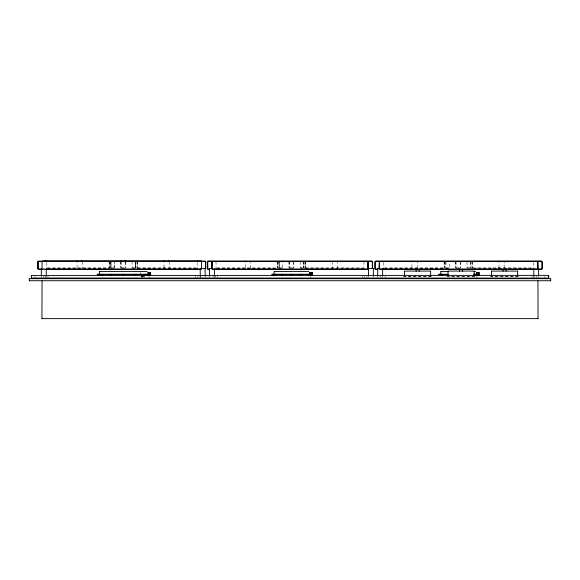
<?xml version="1.0" encoding="UTF-8"?>
<svg xmlns="http://www.w3.org/2000/svg" width="580" height="580" viewBox="0 0 580 580"><rect width="100%" height="100%" fill="white"/><g stroke="black" fill="none" stroke-linecap="round" stroke-linejoin="round"><path stroke-width="0.43" stroke-dasharray="2.9 2.17" d="M111.034 262.501L111.034 267.598L111.034 261.652M114.463 267.598L114.463 261.652L114.463 267.598L113.832 268.25L47.306 268.25M135.466 262.501L135.466 267.598L135.466 261.652M279.234 262.501L279.234 267.598L279.234 261.652M169.505 261.652L169.505 267.598L168.852 268.25M337.625 267.895L337.342 268.163L337.705 261.652M417.078 268.177L417.455 261.652M82.505 261.652L82.128 268.177M250.328 268.177L250.705 261.652M431.23 276.399L403.97 276.399M474.73 276.399L447.47 276.399M518.23 276.399L490.97 276.399M504.129 268.163L504.455 261.652M216.949 268.25L282.032 268.25L282.663 267.598L282.663 261.652M384.424 268.25L448.782 268.25L449.413 267.598L449.413 261.652M108.822 268.25L109.475 267.598L109.475 261.652M277.023 268.25L277.675 267.598L277.675 261.652M443.772 268.25L444.425 267.598L444.425 261.652M163.806 267.916L164.213 268.156L163.922 267.909M332.006 267.916L332.412 268.156M498.757 267.916L499.162 268.156L498.873 267.909M47.306 267.924L108.822 267.924M111.258 267.924L114.238 267.924M121.438 267.924L125.062 267.924M132.262 267.924L135.242 267.924M137.678 267.924L196.301 267.924M216.949 267.924L277.023 267.924M279.458 267.924L282.438 267.924M289.637 267.924L293.262 267.924M300.462 267.924L303.442 267.924M305.877 267.924L363.058 267.924M384.424 267.924L443.772 267.924M446.209 267.924L449.188 267.924M456.387 267.924L460.012 267.924M467.212 267.924L470.191 267.924M472.627 267.924L532.701 267.924M47.306 268.163L108.822 268.163M111.092 268.163L114.064 268.163M121.438 268.163L125.062 268.163M132.037 261.652L132.102 267.909L135.408 268.163M137.678 268.163L196.301 268.163M216.949 268.163L277.023 268.163M279.292 268.163L282.264 268.163M289.637 268.163L293.262 268.163M300.237 261.652L300.302 267.909L303.608 268.163M305.877 268.163L363.058 268.163M384.424 268.163L443.772 268.163M446.042 268.163L449.014 268.163M456.387 268.163L460.012 268.163M466.987 261.652L467.052 267.909L470.358 268.163M472.627 268.163L532.701 268.163M41.688 268.25L45.051 268.25M196.301 268.25L132.436 268.163M363.058 268.25L300.636 268.163M380.611 268.25L382.292 268.25M532.701 268.25L467.386 268.163M534.948 268.25L536.63 268.25M403.18 276.595L432.1 276.776M446.68 276.595L475.6 276.776M490.18 276.595L519.1 276.776M498.967 267.909L499.547 268.236M164.017 267.909L164.328 268.156M472.627 268.25L471.975 267.598L471.975 261.652M305.877 268.25L305.225 267.598L305.225 261.652M137.678 268.25L137.025 267.598L137.025 261.652M77.082 267.924L76.995 261.652M411.945 267.598L411.945 261.652M499.032 267.924L498.945 261.652M332.195 267.598L332.848 268.25L332.217 267.909L332.195 261.652M245.195 267.598L245.195 261.652M163.995 267.598L163.995 261.652M544.91 276.421L544.91 277.675M538.82 275.95L538.82 277.748M536.645 275.863L536.645 277.602M534.325 275.863L534.325 277.602M533.6 262.501L533.6 267.873M533.6 275.95L533.6 277.748M532.005 275.863L532.005 277.602M476.992 276.225L476.992 277.849M472.301 261.652L472.301 267.598M472.062 261.652L472.062 267.598M470.757 261.652L470.757 267.598M470.416 261.652L470.416 267.598M460.578 261.652L460.665 267.598L460.012 268.25L455.822 267.924L455.735 261.652M460.339 261.652L460.339 267.598M456.061 261.652L456.061 267.598M455.822 261.652L455.822 267.598M445.984 261.652L445.984 267.598M445.643 261.652L445.643 267.598M444.338 261.652L444.338 267.598M444.099 261.652L444.099 267.598M385.12 275.863L385.12 277.602M383.525 262.501L383.525 267.873M382.8 275.863L382.8 277.748M380.48 275.863L380.48 277.602M377.58 275.95L377.58 277.748M373.52 275.95L373.52 277.748M368.3 275.95L368.3 277.748M366.995 275.863L366.995 277.602M364.675 275.863L364.675 277.602M363.95 261.652L363.95 267.873M362.355 275.863L362.355 277.602M310.242 276.225L310.242 277.849M305.551 261.652L305.551 267.598M305.312 261.652L305.312 267.598M293.828 261.652L293.915 267.598L293.262 268.25L289.072 267.924L288.985 261.652M293.589 261.652L293.589 267.598M289.311 261.652L289.311 267.598M289.072 261.652L289.072 267.598M277.588 261.652L277.588 267.598M277.349 261.652L277.349 267.598M217.645 275.863L217.645 277.602M216.05 261.652L216.05 267.873M215.325 275.863L215.325 277.602M214.6 275.95L214.6 277.748M213.005 275.863L213.005 277.602M209.38 275.95L209.38 277.748M205.32 275.95L205.32 277.748M200.245 275.863L200.245 277.602M200.1 275.95L200.1 277.748M197.925 275.863L197.925 277.602M197.2 262.501L197.2 267.873M195.605 275.863L195.605 277.602M149.089 276.225L149.089 277.849M144.13 274.333L144.13 276.972M143.956 274.333L143.956 276.972M143.477 274.333L143.477 276.972M142.825 274.333L142.825 276.972M142.172 274.333L142.172 276.972M142.042 276.225L142.042 277.849M141.694 274.333L141.694 276.972M141.52 274.333L141.52 276.972M140.65 272.491L140.65 274.079M137.351 261.652L137.351 267.598M137.112 261.652L137.112 267.598M125.628 261.652L125.715 267.598L125.062 268.25L120.872 267.924L120.785 261.652M125.389 261.652L125.389 267.598M121.111 261.652L121.111 267.598M120.872 261.652L120.872 267.598M109.388 261.652L109.388 267.598M109.149 261.652L109.149 267.598M47.995 275.863L47.995 277.602M46.4 262.501L46.4 267.873M46.4 275.95L46.4 277.748M45.675 275.863L45.675 277.602M43.355 275.863L43.355 277.602M41.18 275.95L41.18 277.748M35.09 276.421L35.09 277.675M110.693 261.652L110.693 267.598L110.693 261.652M135.807 261.652L135.807 267.598L135.807 261.652M278.893 261.652L278.893 267.598L278.893 261.652M303.666 261.652L303.666 267.598L303.666 261.652M304.007 261.652L304.007 267.598L304.007 261.652"/><path stroke-width="0.87" d="M548.658 278.088L548.658 275.377M31.342 275.377L31.342 278.088M41.332 268.402L41.332 275.05M42.057 280.8L41.941 318.746M97.556 274.238L97.556 274.92M209.532 268.402L209.532 275.05M272.281 274.238L272.281 275.021M377.732 268.402L377.732 275.05M416.027 269.287L416.107 271.193M419.093 271.193L419.173 269.287M439.031 274.238L439.031 274.92M459.527 269.287L459.607 271.193M462.593 271.193L462.673 269.287M503.027 269.287L503.107 271.193M506.093 271.193L506.173 269.287M538.059 318.746L537.943 280.8M199.991 269.323L46.074 269.323L46.4 268.757M208.002 261.087L212.026 261.087L211.7 267.873M216.05 268.757L215.724 269.323M375.477 261.087L379.501 261.087L379.175 267.873M383.525 268.757L383.199 269.323M77.321 261.087L77.647 261M310.619 274.92L310.619 274.238M42.137 261.326L38.352 261.087M29.297 280.858L29.428 280.727A2.421 1.711 -90 0 1 29.428 278.683L29.297 278.552M120.872 261.326L121.438 261M148.944 274.92L148.944 274.238M164.082 261.326L164.647 261M197.287 261.326L197.852 261M200.607 268.402L205.168 268.402M367.974 269.323L367.974 261.087L371.998 261.087M373.375 275.05L373.375 268.402M476.151 274.92L476.165 274.253L477.369 274.238M550.703 280.858L550.572 280.727A2.421 1.711 -90 0 0 550.572 278.683L550.703 278.552M31.422 275.457L548.245 275.377M29.428 278.683L550.572 278.683M97.571 274.253L98.774 274.238L98.774 274.92M101.022 274.238L100.913 274.92M110.2 274.238L110.2 275.021M122.743 274.238L122.641 274.92M135.285 274.238L135.184 274.92M136.3 275.021L136.3 274.238M144.463 274.238L144.362 274.92M209.597 268.467L211.569 268.402M272.296 274.253L273.499 274.238L273.499 274.92M274.869 274.238L274.768 274.92M290.942 274.238L290.841 274.92M300.223 274.238L300.121 274.92M301.238 275.021L301.238 274.238M307.016 274.238L306.914 274.92M377.798 268.467L379.77 268.402M439.046 274.253L440.249 274.238L440.249 274.92M441.619 274.238L441.518 274.92M548.245 278.088L31.422 278.008M550.572 280.727L29.428 280.727M537.943 318.63L42.057 318.63M281.662 274.238L281.662 275.021M42.703 261.087L200.898 261.087M205.248 261.087L201.463 261.326M212.352 261.087L367.647 261.087M379.827 261.087L537.298 261.087M541.648 261.087L537.624 261.087L537.95 267.873M38.352 261.326L42.05 261.326M201.55 261.326L205.248 261.326M208.002 261.326L211.787 261.326M212.352 261.326L367.647 261.326M368.213 261.326L371.998 261.326M375.477 261.326L379.262 261.326M379.827 261.326L537.298 261.326M537.863 261.326L541.648 261.326M38.352 269.084L41.383 269.084M46.313 269.084L199.991 269.084M208.002 269.084L209.518 269.084M212.352 269.084L367.647 269.084M375.477 269.084L377.747 269.084M379.827 269.084L537.298 269.084M538.617 269.084L541.648 269.084M38.352 269.323L41.572 269.323M208.002 269.323L209.612 269.323M212.352 269.323L367.647 269.323M375.477 269.323L377.892 269.323M379.827 269.323L537.298 269.323M538.428 269.323L541.648 269.323M404.63 271.085L430.57 271.085M448.13 271.085L474.07 271.085M491.63 271.085L517.57 271.085M99.405 271.52L147.095 271.52M274.13 271.52L308.77 271.52M440.88 271.52L448.579 271.52M474.208 271.52L475.52 271.52M148.125 272.39L150.575 272.39M309.8 272.39L312.25 272.39M476.55 272.39L479 272.39M99.405 274.26L147.095 274.26M274.13 274.26L308.77 274.26M440.88 274.26L447.702 274.26M475.52 274.26L473.679 274.253L473.664 274.92M97.085 274.42L149.415 274.42M271.81 274.42L311.09 274.42M438.56 274.42L448.405 274.42M473.759 274.42L477.84 274.42M474.781 274.238L474.882 274.92M442.634 274.238L442.736 274.92M373.302 268.467L368.517 268.467L368.452 275.05M310.605 274.253L309.415 274.253L309.401 274.92M308.031 274.238L308.132 274.92M291.957 274.238L292.059 274.92M282.677 274.238L282.779 274.92M275.884 274.238L275.986 274.92M148.929 274.253L147.74 274.253L147.726 274.92M145.478 274.238L145.587 274.92M123.757 274.238L123.859 274.92M111.215 274.238L111.316 274.92M102.037 274.238L102.138 274.92M168.852 261L169.418 261.326M197.852 269.41L197.2 268.757M125.062 261L125.628 261.326M81.853 261L82.179 261.087M45.748 261L46.313 261.326M533.926 269.323L533.6 268.757M364.276 269.323L363.95 268.757M538.602 268.467L538.668 275.05M477.354 274.253L477.369 274.92M205.102 268.467L205.168 275.05M548.658 275.79L548.658 277.675M542.213 261.652L542.213 268.757M541.974 261.652L541.974 268.757M537.863 261.652L537.863 268.757M537.624 261.652L537.624 268.757M533.745 268.757L533.745 275.05M517.65 271.266L517.65 275.384M491.55 271.266L491.55 275.384M479.08 272.571L479.08 275.21M478.906 272.571L478.906 275.21M478.427 272.571L478.427 275.21M477.775 272.571L477.775 275.21M477.123 272.571L477.123 274.333M476.644 272.571L476.644 274.333M476.47 272.571L476.47 274.333M474.15 271.266L474.15 275.384M448.05 271.266L448.05 275.384M440.8 271.701L440.8 274.079M430.65 271.266L430.65 275.384M404.55 271.266L404.55 275.384M382.648 268.757L382.648 275.05M379.501 261.652L379.501 268.757M379.262 261.652L379.262 268.757M375.151 261.652L375.151 268.757M374.912 261.652L374.912 268.757M372.563 261.652L372.563 267.866M372.324 261.652L372.324 267.866M368.213 261.652L368.213 268.757M367.974 261.652L367.974 268.757M312.33 272.571L312.33 275.21M312.156 272.571L312.156 275.21M311.677 272.571L311.677 275.21M311.025 272.571L311.025 274.333M310.373 272.571L310.373 274.333M309.894 272.571L309.894 274.333M309.72 272.571L309.72 274.333M274.05 271.701L274.05 274.079M214.448 268.757L214.448 275.05M212.026 261.652L212.026 268.757M211.787 261.652L211.787 268.757M205.813 261.652L205.813 268.757M205.574 261.652L205.574 268.757M200.252 268.757L200.252 275.05M150.655 272.571L150.655 275.21M150.481 272.571L150.481 275.21M150.002 272.571L150.002 275.21M149.35 272.571L149.35 275.21M148.697 272.571L148.697 274.333M148.219 272.571L148.219 274.333M148.045 272.571L148.045 274.333M99.325 271.701L99.325 274.079M46.248 268.757L46.248 275.05M38.026 261.652L38.026 268.757M37.787 261.652L37.787 268.757L37.787 261.652M207.437 261.652L207.437 268.757L207.437 261.652M207.676 261.652L207.676 268.757L207.676 261.652M201.55 261L42.05 261L42.05 269.41L201.55 269.41L201.55 261"/></g></svg>
